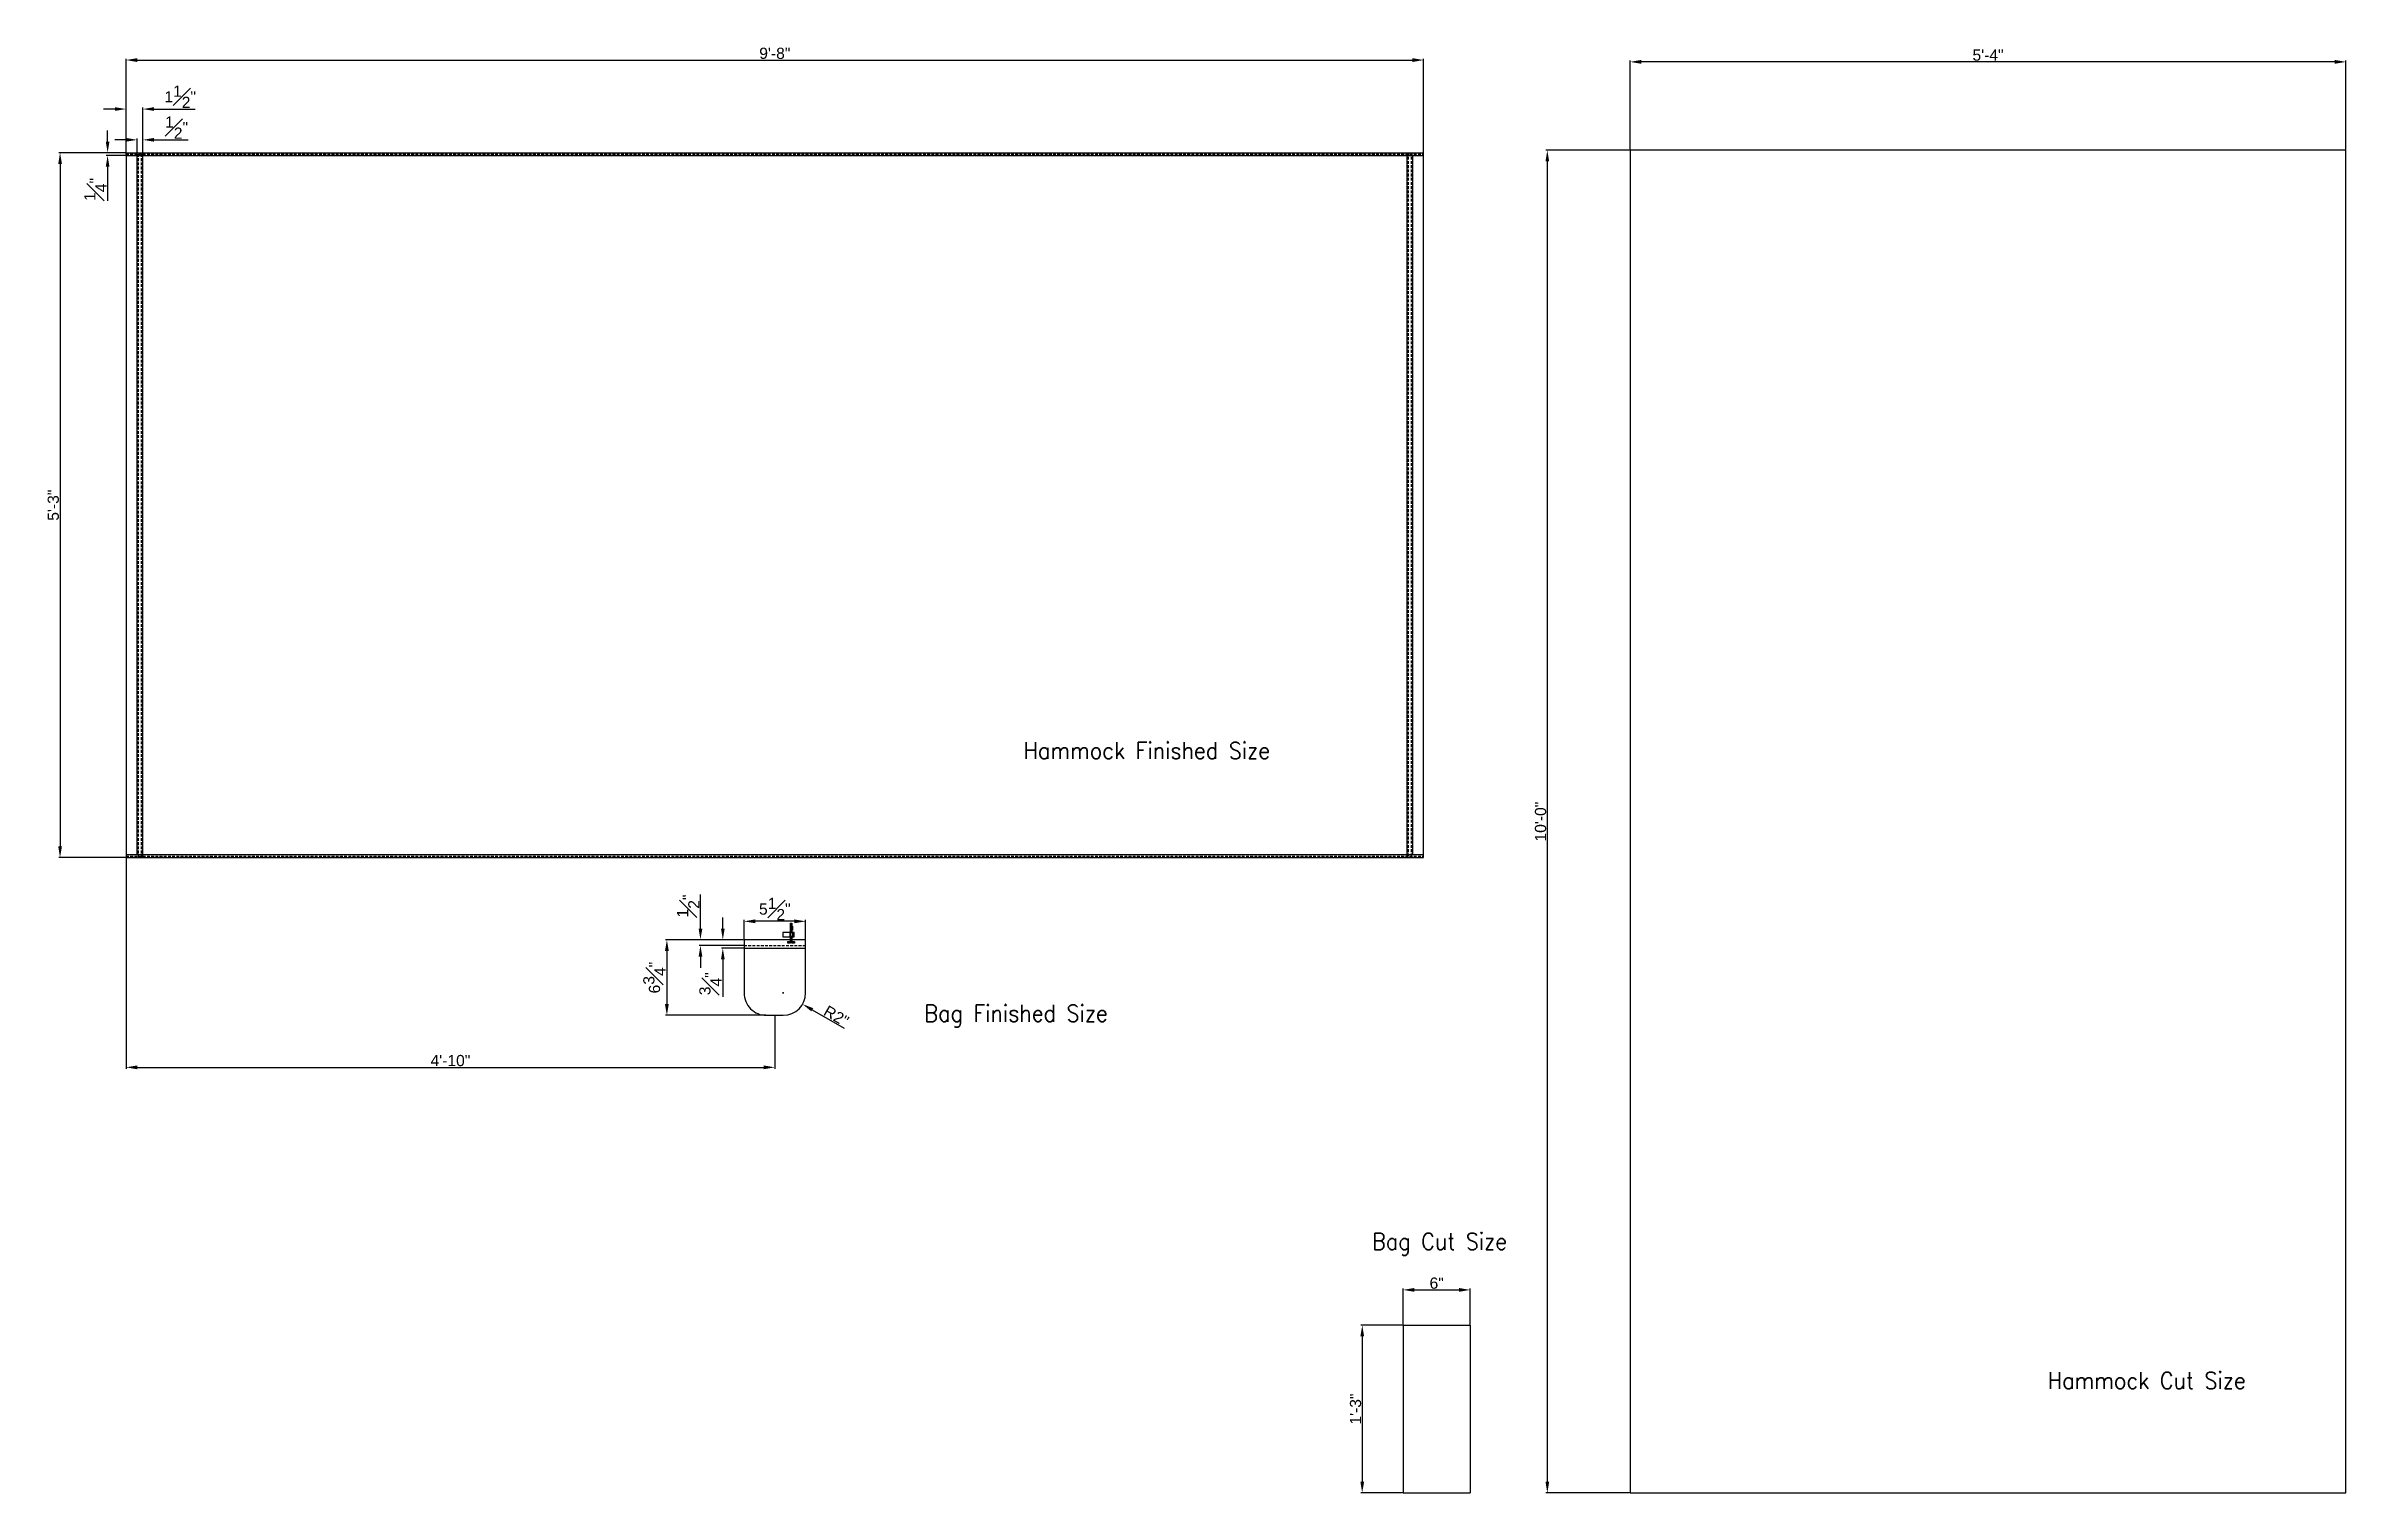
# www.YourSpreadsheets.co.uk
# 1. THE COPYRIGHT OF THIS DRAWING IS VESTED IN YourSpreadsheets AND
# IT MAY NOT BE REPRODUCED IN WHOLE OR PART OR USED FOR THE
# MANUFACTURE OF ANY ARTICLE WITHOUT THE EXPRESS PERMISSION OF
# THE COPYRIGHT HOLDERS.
# Model space of a CAD drawing. Header units: inches. Extents: x 8 to 214, y 17 to 146.
import ezdxf

# ---------------------------------------------------------------- set-up
doc = ezdxf.new("R2010")
doc.units = ezdxf.units.IN
doc.header["$MEASUREMENT"] = 0
doc.linetypes.add('DASHED', pattern=[0.375, 0.25, -0.125])
for name, color, linetype in [('BagCutSize', 7, 'Continuous'), ('CutSize', 7, 'Continuous'), ('FinishedBag', 7, 'Continuous'), ('FinishedHammock', 7, 'Continuous'), ('Hidden', 2, 'Continuous'), ('Labels', 7, 'Continuous'), ('Stitching', 1, 'DASHED')]:
    doc.layers.add(name, color=color, linetype=linetype)
doc.styles.get("Standard").update_dxf_attribs({"font": 'arial.ttf'})
doc.styles.add('textstyle13', font='Standard')
doc.styles.add('textstyle14', font='Standard')
doc.styles.add('textstyle15', font='Standard')
doc.styles.add('textstyle16', font='Standard')
doc.dimstyles.new('Structural', dxfattribs={"dimtxt": 1, "dimasz": 1, "dimexe": 0.125, "dimexo": 0.0625, "dimgap": 0.09, "dimtad": 1, "dimdec": 5, "dimzin": 3, "dimdsep": 46, "dimlunit": 4, "dimtxsty": 'Standard', "dimcen": 0.125, "dimazin": 2, "dimtfac": 1, "dimtdec": 5, "dimtofl": 0, "dimtmove": 0, "dimatfit": 3, "dimfxl": 1, "dimfrac": 1, "dimtolj": 1, "dimtzin": 0, "dimarcsym": 0})

# ---------------------------------------------------------------- blocks, each defined once
blk = doc.blocks.new('*D122')
at = {"color": 0, "lineweight": -2}
for p, q in [((16.23, 136.36), (16.23, 137.82)), ((16.73, 136.36), (16.73, 137.82)), ((15.23, 137.69), (14.23, 137.69)), ((17.73, 137.69), (20.78, 137.69))]:
    blk.add_line(p, q, dxfattribs=at)
at = {"color": 0}
for points in [[(15.23, 137.53), (15.23, 137.86), (16.23, 137.69)], [(17.73, 137.86), (17.73, 137.53), (16.73, 137.69)]]:
    blk.add_solid(points, dxfattribs=at)
at = {"layer": 'Defpoints', "color": 0}
for p in [(16.23, 136.29), (16.73, 137.69), (16.73, 136.29)]:
    blk.add_point(p, dxfattribs=at)
at = {"color": 0, "insert": (19.75, 138.79), "char_height": 1, "attachment_point": 5}
blk.add_mtext('\\A1;{\\H1.000000x;\\S1#2;}"', dxfattribs=at)
blk = doc.blocks.new('*D123')
at = {"color": 0, "lineweight": -2}
for p, q in [((14.23, 140.44), (13.23, 140.44)), ((15.23, 136.36), (15.23, 140.57)), ((16.73, 136.36), (16.73, 140.57)), ((17.73, 140.44), (21.4, 140.44))]:
    blk.add_line(p, q, dxfattribs=at)
at = {"color": 0}
for points in [[(14.23, 140.28), (14.23, 140.61), (15.23, 140.44)], [(17.73, 140.61), (17.73, 140.28), (16.73, 140.44)]]:
    blk.add_solid(points, dxfattribs=at)
at = {"layer": 'Defpoints', "color": 0}
for p in [(16.73, 140.44), (15.23, 136.29), (16.73, 136.29)]:
    blk.add_point(p, dxfattribs=at)
at = {"color": 0, "insert": (20.07, 141.54), "char_height": 1, "attachment_point": 5}
blk.add_mtext('\\A1;1{\\H1.000000x;\\S1#2;}"', dxfattribs=at)
blk = doc.blocks.new('*D124')
at = {"color": 0, "lineweight": -2}
for p, q in [((13.58, 137.54), (13.58, 138.54)), ((15.17, 136.54), (13.46, 136.54)), ((15.17, 136.29), (13.46, 136.29)), ((13.58, 135.29), (13.58, 132.23))]:
    blk.add_line(p, q, dxfattribs=at)
at = {"color": 0}
for points in [[(13.42, 137.54), (13.75, 137.54), (13.58, 136.54)], [(13.75, 135.29), (13.42, 135.29), (13.58, 136.29)]]:
    blk.add_solid(points, dxfattribs=at)
at = {"layer": 'Defpoints', "color": 0}
for p in [(13.58, 136.29), (15.23, 136.54), (15.23, 136.29)]:
    blk.add_point(p, dxfattribs=at)
at = {"color": 0, "insert": (12.49, 133.26), "char_height": 1, "attachment_point": 5, "rotation": 90}
blk.add_mtext('\\A1;{\\H1.000000x;\\S1#4;}"', dxfattribs=at)
blk = doc.blocks.new('*D125')
at = {"color": 0, "lineweight": -2}
for p, q in [((15.17, 136.54), (9.21, 136.54)), ((9.33, 135.54), (9.33, 74.54)), ((15.17, 73.54), (9.21, 73.54))]:
    blk.add_line(p, q, dxfattribs=at)
at = {"color": 0}
for points in [[(9.5, 135.54), (9.17, 135.54), (9.33, 136.54)], [(9.17, 74.54), (9.5, 74.54), (9.33, 73.54)]]:
    blk.add_solid(points, dxfattribs=at)
at = {"layer": 'Defpoints', "color": 0}
for p in [(15.23, 136.54), (9.33, 73.54), (15.23, 73.54)]:
    blk.add_point(p, dxfattribs=at)
at = {"color": 0, "insert": (8.73, 105.04), "char_height": 1, "attachment_point": 5, "rotation": 90}
blk.add_mtext('\\A1;5\'-3"', dxfattribs=at)
blk = doc.blocks.new('*D126')
at = {"color": 0, "lineweight": -2}
for p, q in [((15.23, 136.48), (15.23, 144.94)), ((16.23, 144.82), (130.23, 144.82)), ((131.23, 136.48), (131.23, 144.94))]:
    blk.add_line(p, q, dxfattribs=at)
at = {"color": 0}
for points in [[(16.23, 144.99), (16.23, 144.65), (15.23, 144.82)], [(130.23, 144.65), (130.23, 144.99), (131.23, 144.82)]]:
    blk.add_solid(points, dxfattribs=at)
at = {"layer": 'Defpoints', "color": 0}
for p in [(131.23, 144.82), (15.23, 136.42), (131.23, 136.42)]:
    blk.add_point(p, dxfattribs=at)
at = {"color": 0, "insert": (73.23, 145.42), "char_height": 1, "attachment_point": 5}
blk.add_mtext('\\A1;9\'-8"', dxfattribs=at)
blk = doc.blocks.new('*D127')
at = {"color": 0, "lineweight": -2}
for p, q in [((149.69, 136.82), (149.69, 144.79)), ((212.69, 144.66), (150.69, 144.66)), ((213.69, 136.82), (213.69, 144.79))]:
    blk.add_line(p, q, dxfattribs=at)
at = {"color": 0}
for points in [[(150.69, 144.83), (150.69, 144.49), (149.69, 144.66)], [(212.69, 144.49), (212.69, 144.83), (213.69, 144.66)]]:
    blk.add_solid(points, dxfattribs=at)
at = {"layer": 'Defpoints', "color": 0}
for p in [(149.69, 144.66), (149.69, 136.76), (213.69, 136.76)]:
    blk.add_point(p, dxfattribs=at)
at = {"color": 0, "insert": (181.69, 145.26), "char_height": 1, "attachment_point": 5}
blk.add_mtext('\\A1;5\'-4"', dxfattribs=at)
blk = doc.blocks.new('*D128')
at = {"color": 0, "lineweight": -2}
for p, q in [((149.63, 136.76), (142.17, 136.76)), ((142.29, 135.76), (142.29, 17.76)), ((149.63, 16.76), (142.17, 16.76))]:
    blk.add_line(p, q, dxfattribs=at)
at = {"color": 0}
for points in [[(142.46, 135.76), (142.13, 135.76), (142.29, 136.76)], [(142.13, 17.76), (142.46, 17.76), (142.29, 16.76)]]:
    blk.add_solid(points, dxfattribs=at)
at = {"layer": 'Defpoints', "color": 0}
for p in [(149.69, 136.76), (142.29, 16.76), (149.69, 16.76)]:
    blk.add_point(p, dxfattribs=at)
at = {"color": 0, "insert": (141.69, 76.76), "char_height": 1, "attachment_point": 5, "rotation": 90}
blk.add_mtext('\\A1;10\'-0"', dxfattribs=at)
blk = doc.blocks.new('*D129')
at = {"color": 0, "lineweight": -2}
for p, q in [((129.4, 31.82), (129.4, 35.04)), ((135.39, 31.82), (135.39, 35.04)), ((130.4, 34.91), (134.39, 34.91))]:
    blk.add_line(p, q, dxfattribs=at)
at = {"color": 0}
for points in [[(130.4, 35.08), (130.4, 34.74), (129.4, 34.91)], [(134.39, 34.74), (134.39, 35.08), (135.39, 34.91)]]:
    blk.add_solid(points, dxfattribs=at)
at = {"layer": 'Defpoints', "color": 0}
for p in [(135.39, 34.91), (129.4, 31.76), (135.39, 31.76)]:
    blk.add_point(p, dxfattribs=at)
at = {"color": 0, "insert": (132.4, 35.51), "char_height": 1, "attachment_point": 5}
blk.add_mtext('\\A1;6"', dxfattribs=at)
blk = doc.blocks.new('*D130')
at = {"color": 0, "lineweight": -2}
for p, q in [((129.33, 31.76), (125.62, 31.76)), ((125.75, 30.76), (125.75, 17.76)), ((129.33, 16.76), (125.62, 16.76))]:
    blk.add_line(p, q, dxfattribs=at)
at = {"color": 0}
for points in [[(125.91, 30.76), (125.58, 30.76), (125.75, 31.76)], [(125.58, 17.76), (125.91, 17.76), (125.74, 16.76)]]:
    blk.add_solid(points, dxfattribs=at)
at = {"layer": 'Defpoints', "color": 0}
for p in [(129.4, 31.76), (125.74, 16.76), (129.39, 16.76)]:
    blk.add_point(p, dxfattribs=at)
at = {"color": 0, "insert": (125.15, 24.26), "char_height": 1, "attachment_point": 5, "rotation": 89.9928}
blk.add_mtext('\\A1;1\'-3"', dxfattribs=at)
blk = doc.blocks.new('*D131')
at = {"color": 0, "lineweight": -2}
for p, q in [((15.23, 73.61), (15.23, 54.67)), ((73.23, 59.39), (73.23, 54.67)), ((16.23, 54.8), (72.23, 54.8))]:
    blk.add_line(p, q, dxfattribs=at)
at = {"color": 0}
for points in [[(16.23, 54.97), (16.23, 54.63), (15.23, 54.8)], [(72.23, 54.63), (72.23, 54.97), (73.23, 54.8)]]:
    blk.add_solid(points, dxfattribs=at)
at = {"layer": 'Defpoints', "color": 0}
for p in [(15.23, 73.67), (73.23, 59.45), (73.23, 54.8)]:
    blk.add_point(p, dxfattribs=at)
at = {"color": 0, "insert": (44.23, 55.4), "char_height": 1, "attachment_point": 5}
blk.add_mtext('\\A1;4\'-10"', dxfattribs=at)
blk = doc.blocks.new('*D132')
at = {"color": 0, "lineweight": -2}
for p, q in [((68.58, 67.2), (68.58, 68.2)), ((70.42, 66.2), (68.46, 66.2)), ((70.42, 65.45), (68.46, 65.45)), ((68.58, 64.45), (68.58, 61.09))]:
    blk.add_line(p, q, dxfattribs=at)
at = {"color": 0}
for points in [[(68.42, 67.2), (68.75, 67.2), (68.58, 66.2)], [(68.75, 64.45), (68.42, 64.45), (68.58, 65.45)]]:
    blk.add_solid(points, dxfattribs=at)
at = {"layer": 'Defpoints', "color": 0}
for p in [(70.48, 66.2), (68.58, 65.45), (70.48, 65.45)]:
    blk.add_point(p, dxfattribs=at)
at = {"color": 0, "insert": (67.48, 62.27), "char_height": 1, "attachment_point": 5, "rotation": 90}
blk.add_mtext('\\A1;{\\H1.000000x;\\S3#4;}"', dxfattribs=at)
blk = doc.blocks.new('*D133')
at = {"color": 0, "lineweight": -2}
for p, q in [((66.58, 67.2), (66.58, 70.25)), ((70.42, 66.2), (66.46, 66.2)), ((70.42, 65.7), (66.46, 65.7)), ((66.58, 64.7), (66.58, 63.7))]:
    blk.add_line(p, q, dxfattribs=at)
at = {"color": 0}
for points in [[(66.42, 67.2), (66.75, 67.2), (66.58, 66.2)], [(66.75, 64.7), (66.42, 64.7), (66.58, 65.7)]]:
    blk.add_solid(points, dxfattribs=at)
at = {"layer": 'Defpoints', "color": 0}
for p in [(66.58, 66.2), (70.48, 66.2), (70.48, 65.7)]:
    blk.add_point(p, dxfattribs=at)
at = {"color": 0, "insert": (65.49, 69.22), "char_height": 1, "attachment_point": 5, "rotation": 90}
blk.add_mtext('\\A1;{\\H1.000000x;\\S1#2;}"', dxfattribs=at)
blk = doc.blocks.new('*D134')
at = {"color": 0, "lineweight": -2}
for p, q in [((70.42, 66.2), (63.45, 66.2)), ((63.58, 65.2), (63.58, 60.45)), ((72.42, 59.45), (63.45, 59.45))]:
    blk.add_line(p, q, dxfattribs=at)
at = {"color": 0}
for points in [[(63.75, 65.2), (63.41, 65.2), (63.58, 66.2)], [(63.41, 60.45), (63.75, 60.45), (63.58, 59.45)]]:
    blk.add_solid(points, dxfattribs=at)
at = {"layer": 'Defpoints', "color": 0}
for p in [(70.48, 66.2), (63.58, 59.45), (72.48, 59.45)]:
    blk.add_point(p, dxfattribs=at)
at = {"color": 0, "insert": (62.47, 62.82), "char_height": 1, "attachment_point": 5, "rotation": 90}
blk.add_mtext('\\A1;6{\\H1.000000x;\\S3#4;}"', dxfattribs=at)
blk = doc.blocks.new('*D135')
at = {"color": 0, "lineweight": -2}
for p, q in [((70.48, 66.26), (70.48, 67.97)), ((75.98, 66.26), (75.98, 67.97)), ((74.98, 67.85), (71.48, 67.85))]:
    blk.add_line(p, q, dxfattribs=at)
at = {"color": 0}
for points in [[(71.48, 68.02), (71.48, 67.68), (70.48, 67.85)], [(74.98, 67.68), (74.98, 68.02), (75.98, 67.85)]]:
    blk.add_solid(points, dxfattribs=at)
at = {"layer": 'Defpoints', "color": 0}
for p in [(70.48, 67.85), (70.48, 66.2), (75.98, 66.2)]:
    blk.add_point(p, dxfattribs=at)
at = {"color": 0, "insert": (73.23, 68.95), "char_height": 1, "attachment_point": 5}
blk.add_mtext('\\A1;5{\\H1.000000x;\\S1#2;}"', dxfattribs=at)
blk = doc.blocks.new('*D137')
at = {"color": 0}
for p, q in [((73.92, 61.45), (74.04, 61.45)), ((73.98, 61.39), (73.98, 61.51))]:
    blk.add_line(p, q, dxfattribs=at)
at = {"color": 0, "lineweight": -2}
blk.add_line((76.58, 59.95), (79.42, 58.31), dxfattribs=at)
at = {"color": 0}
blk.add_solid([(76.66, 60.09), (76.49, 59.8), (75.71, 60.45)], dxfattribs=at)
at = {"layer": 'Defpoints', "color": 0}
for p in [(73.98, 61.45), (75.71, 60.45)]:
    blk.add_point(p, dxfattribs=at)
at = {"color": 0, "insert": (78.73, 59.39), "char_height": 1, "attachment_point": 5, "rotation": 330}
blk.add_mtext('\\A1;R2"', dxfattribs=at)

msp = doc.modelspace()

# ---------------------------------------------------------------- linework, layer by layer
for p, q in [((74.706149, 67.32377), (74.603821, 67.426099)), ((74.603821, 67.426099), (74.603821, 67.256393)), ((74.803821, 67.421442), (74.603821, 67.221442)), ((74.663723, 67.281344), (74.603821, 67.341246)), ((74.803821, 67.336589), (74.603821, 67.136589)), ((74.621296, 67.238918), (74.603821, 67.256393)), ((74.803821, 67.251737), (74.603821, 67.051737)), ((74.603821, 67.221442), (74.603821, 67.051737)), ((74.703821, 67.326099), (74.703821, 67.381442)), ((74.703821, 66.859786), (74.703821, 67.151737)), ((74.703821, 65.98813), (74.703821, 66.509786)), ((74.803821, 67.056393), (74.706149, 67.154065)), ((74.803821, 67.141246), (74.748576, 67.196491)), ((74.803821, 67.226099), (74.791002, 67.238918)), ((74.803821, 67.421442), (74.803821, 67.251737)), ((74.803821, 67.226099), (74.803821, 67.056393))]:
    msp.add_line(p, q)
for points in [[(73.953821, 66.847286), (73.953821, 66.472286), (74.603821, 66.472286), (74.603821, 66.847286)], [(74.603821, 66.809786), (74.603821, 66.509786), (74.803821, 66.509786), (74.803821, 66.809786)], [(74.703821, 66.509786), (74.703821, 65.93813), (74.643821, 65.93813), (74.643821, 66.509786)], [(74.763821, 66.509786), (74.763821, 65.93813), (74.703821, 65.93813), (74.703821, 66.509786)], [(74.803821, 66.847286), (74.803821, 66.472286), (74.953821, 66.472286), (74.953821, 66.847286)]]:
    msp.add_lwpolyline(points, close=True)
for points in [[(74.763821, 65.98813), (74.953821, 65.98813), (74.953821, 65.93813), (74.453821, 65.93813), (74.453821, 65.98813), (74.643821, 65.98813)], [(74.643821, 67.386099), (74.643821, 67.681442), (74.703821, 67.681442), (74.703821, 67.326099)], [(74.703821, 67.151737), (74.703821, 66.809786), (74.643821, 66.809786), (74.643821, 67.091737)], [(74.703821, 67.326099), (74.703821, 67.681442), (74.763821, 67.681442), (74.763821, 67.381442)], [(74.763821, 67.096393), (74.763821, 66.809786), (74.703821, 66.809786), (74.703821, 67.151737)]]:
    msp.add_lwpolyline(points)
at = {"layer": 'BagCutSize'}
for p, q in [((129.396773, 31.760509), (129.394892, 16.760509)), ((129.396773, 31.760509), (135.394892, 31.760509)), ((135.394892, 31.760509), (135.393011, 16.760509)), ((129.394892, 16.760509), (135.393011, 16.760509))]:
    msp.add_line(p, q, dxfattribs=at)
at = {"layer": 'CutSize'}
for p, q in [((213.692073, 136.760509), (149.692073, 136.760509)), ((149.692073, 136.760509), (149.692073, 16.760509)), ((213.692073, 16.760509), (213.692073, 136.760509)), ((149.692073, 16.760509), (213.692073, 16.760509))]:
    msp.add_line(p, q, dxfattribs=at)
at = {"layer": 'FinishedBag'}
for p, q in [((70.483616, 66.198811), (70.483616, 64.448811)), ((74.643821, 66.198811), (70.483616, 66.198811)), ((75.979828, 66.198811), (74.763821, 66.198811)), ((75.979828, 64.448811), (75.979828, 66.198811)), ((70.483616, 64.448811), (70.481285, 61.372474)), ((75.979828, 61.448811), (75.979828, 64.448811)), ((72.479828, 59.448811), (73.979828, 59.448811))]:
    msp.add_line(p, q, dxfattribs=at)
for centre, start, end in [((72.479828, 61.448811), 179.95659273, 270), ((73.979828, 61.448811), 270, 0)]:
    msp.add_arc(centre, 2, start, end, dxfattribs=at)
at = {"layer": 'FinishedHammock'}
for p, q in [((15.231722, 136.54493), (16.231722, 136.54493)), ((15.231722, 136.54493), (15.231722, 136.29493)), ((15.231722, 136.29493), (15.231722, 73.79493)), ((15.231722, 136.29493), (16.231722, 136.29493)), ((16.231722, 136.54493), (129.731722, 136.54493)), ((16.231722, 136.29493), (129.731722, 136.29493)), ((16.731722, 136.29493), (16.731722, 136.54493)), ((16.731722, 73.79493), (16.731722, 136.29493)), ((129.731722, 136.54493), (131.231722, 136.54493)), ((129.731722, 136.54493), (129.731722, 136.29493)), ((129.731722, 136.29493), (131.231722, 136.29493)), ((129.731722, 136.29493), (129.731722, 73.79493)), ((131.231722, 136.29493), (131.231722, 136.54493)), ((131.231722, 73.79493), (131.231722, 136.29493)), ((15.231722, 73.79493), (15.231722, 73.54493)), ((16.231722, 73.79493), (15.231722, 73.79493)), ((15.231722, 73.54493), (16.231722, 73.54493)), ((129.731722, 73.79493), (16.231722, 73.79493)), ((16.231722, 73.54493), (129.731722, 73.54493)), ((16.731722, 73.54493), (16.731722, 73.79493)), ((131.231722, 73.79493), (129.731722, 73.79493)), ((129.731722, 73.79493), (129.731722, 73.54493)), ((129.731722, 73.54493), (131.231722, 73.54493)), ((131.231722, 73.54493), (131.231722, 73.79493))]:
    msp.add_line(p, q, dxfattribs=at)
at = {"layer": 'Hidden'}
for p, q in [((16.231722, 73.79493), (16.231722, 136.29493)), ((130.231722, 136.29493), (130.231722, 73.79493)), ((70.483616, 65.448811), (75.979828, 65.448811))]:
    msp.add_line(p, q, dxfattribs=at)
at = {"layer": 'Stitching'}
for p, q in [((15.231722, 136.41993), (131.231722, 136.41993)), ((16.356722, 73.54493), (16.356722, 136.54493)), ((16.606722, 73.54493), (16.606722, 136.54493)), ((129.856722, 136.54493), (129.856722, 73.54493)), ((130.106722, 136.54493), (130.106722, 73.54493)), ((15.231722, 73.66993), (131.231722, 73.66993)), ((70.483616, 65.698811), (75.979828, 65.698811))]:
    msp.add_line(p, q, dxfattribs=at)
msp.add_lwpolyline([(74.403821, 65.88813), (74.403821, 66.03813), (75.003821, 66.03813), (75.003821, 65.88813)], close=True, dxfattribs=at)

# ---------------------------------------------------------------- texts
at = {"layer": 'Labels', "attachment_point": 5}
for s, insert, char_height, style in [('\\H1.50067;Hammock Finished Size', (106.488625, 83.107775), 0.0684343, 'textstyle13'), ('Bag Finished Size', (94.795823, 59.378768), 1.5, 'textstyle15'), ('Bag Cut Size', (132.655058, 38.995161), 1.5, 'textstyle16'), ('\\H1.50067;Hammock Cut Size', (195.877848, 26.816141), 0.0684343, 'textstyle14')]:
    msp.add_mtext(s, dxfattribs=dict(at, insert=insert, char_height=char_height, style=style))

# ---------------------------------------------------------------- dimensions: what is measured, and where the dimension line sits
for base, p1, p2, picture, middle in [((131.231722, 144.81993), (15.231722, 136.41993), (131.231722, 136.41993), '*D126', (73.231722, 145.42043)), ((16.731722, 140.44493), (15.231722, 136.29493), (16.731722, 136.29493), '*D123', (20.066889, 141.53893)), ((73.229828, 54.798811), (15.231722, 73.66993), (73.229828, 59.448811), '*D131', (44.230775, 55.399311))]:
    dim = msp.add_linear_dim(base=base, p1=p1, p2=p2, dimstyle='Structural')
    dim.commit()
    dim.dimension.update_dxf_attribs({"geometry": picture, "text_midpoint": middle})
for p1, p2, distance, picture, middle in [((213.692073, 136.760509), (149.692073, 136.760509), -7.9, '*D127', (181.692073, 145.259009)), ((149.692073, 136.760509), (149.692073, 16.760509), -7.4, '*D128', (141.691573, 76.760509)), ((75.979828, 66.198811), (70.483616, 66.198811), -1.65, '*D135', (73.231722, 68.951311)), ((129.396773, 31.760509), (135.394892, 31.760509), 3.15, '*D129', (132.395832, 35.511009)), ((129.396773, 31.760509), (129.394892, 16.760509), -3.65, '*D130', (125.145332, 24.261042))]:
    dim = msp.add_aligned_dim(p1=p1, p2=p2, distance=distance, dimstyle='Structural')
    dim.commit()
    dim.dimension.update_dxf_attribs({"geometry": picture, "text_midpoint": middle})
for base, p1, p2, angle, picture, middle in [((13.581722, 136.29493), (15.231722, 136.54493), (15.231722, 136.29493), 90, '*D124', (12.490222, 133.260264)), ((16.731722, 137.69493), (16.231722, 136.29493), (16.731722, 136.29493), 180, '*D122', (19.754889, 138.78893)), ((9.331722, 73.54493), (15.231722, 136.54493), (15.231722, 73.54493), 90, '*D125', (8.731222, 105.04493)), ((66.583616, 66.198811), (70.483616, 65.698811), (70.483616, 66.198811), 90, '*D133', (65.489616, 69.221978)), ((68.583616, 65.448811), (70.483616, 66.198811), (70.483616, 65.448811), 270, '*D132', (67.483616, 62.271144)), ((63.579828, 59.448811), (70.483616, 66.198811), (72.479828, 59.448811), 270, '*D134', (62.471328, 62.823811))]:
    dim = msp.add_linear_dim(base=base, p1=p1, p2=p2, angle=angle, dimstyle='Structural')
    dim.commit()
    dim.dimension.update_dxf_attribs({"geometry": picture, "text_midpoint": middle})
dim = msp.add_radius_dim(center=(73.979828, 61.448811), mpoint=(75.711879, 60.448811), dimstyle='Structural')
dim.commit()
dim.dimension.update_dxf_attribs({"geometry": '*D137', "text_midpoint": (78.432931, 58.877811), "dimtype": 164})

doc.saveas('drawing.dxf')
